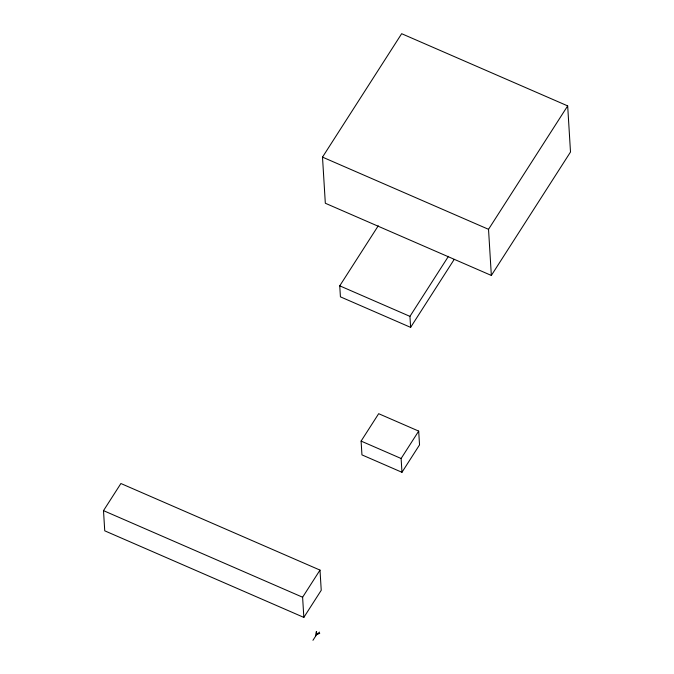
<?xml version="1.0" encoding="UTF-8"?>
<svg xmlns="http://www.w3.org/2000/svg" width="674" height="674" viewBox="0 0 674 674"><rect width="100%" height="100%" fill="white"/><g stroke="black" fill="none" stroke-linecap="round" stroke-linejoin="round"><path stroke-width="1.01" d="M315.516 636.307L316.232 631.732M322.501 157.126L401.662 33.7L567.677 105.894L570.499 152.021L491.346 275.447L325.323 203.245L322.501 157.126L488.524 229.32L491.346 275.447M103.501 510.639L120.899 483.519L319.998 570.103L321.237 590.281L303.839 617.401L104.74 530.817L103.501 510.639L302.609 597.223L303.839 617.401M454.225 259.372L410.618 327.37L340.421 296.838L339.747 285.835L378.257 225.79M410.618 327.37L409.944 316.367L448.454 256.314M488.524 229.32L567.677 105.894M361.104 441.091L378.67 413.693L418.689 431.099L419.531 444.891L401.965 472.289L361.946 454.883L361.104 441.091L401.123 458.497L401.965 472.289M302.609 597.223L319.998 570.103M401.123 458.497L418.689 431.099M312.955 640.3L316.586 634.647L319.577 632.094M319.754 633.316L316.586 634.647L316.561 631.437M339.747 285.835L409.944 316.367"/></g></svg>
